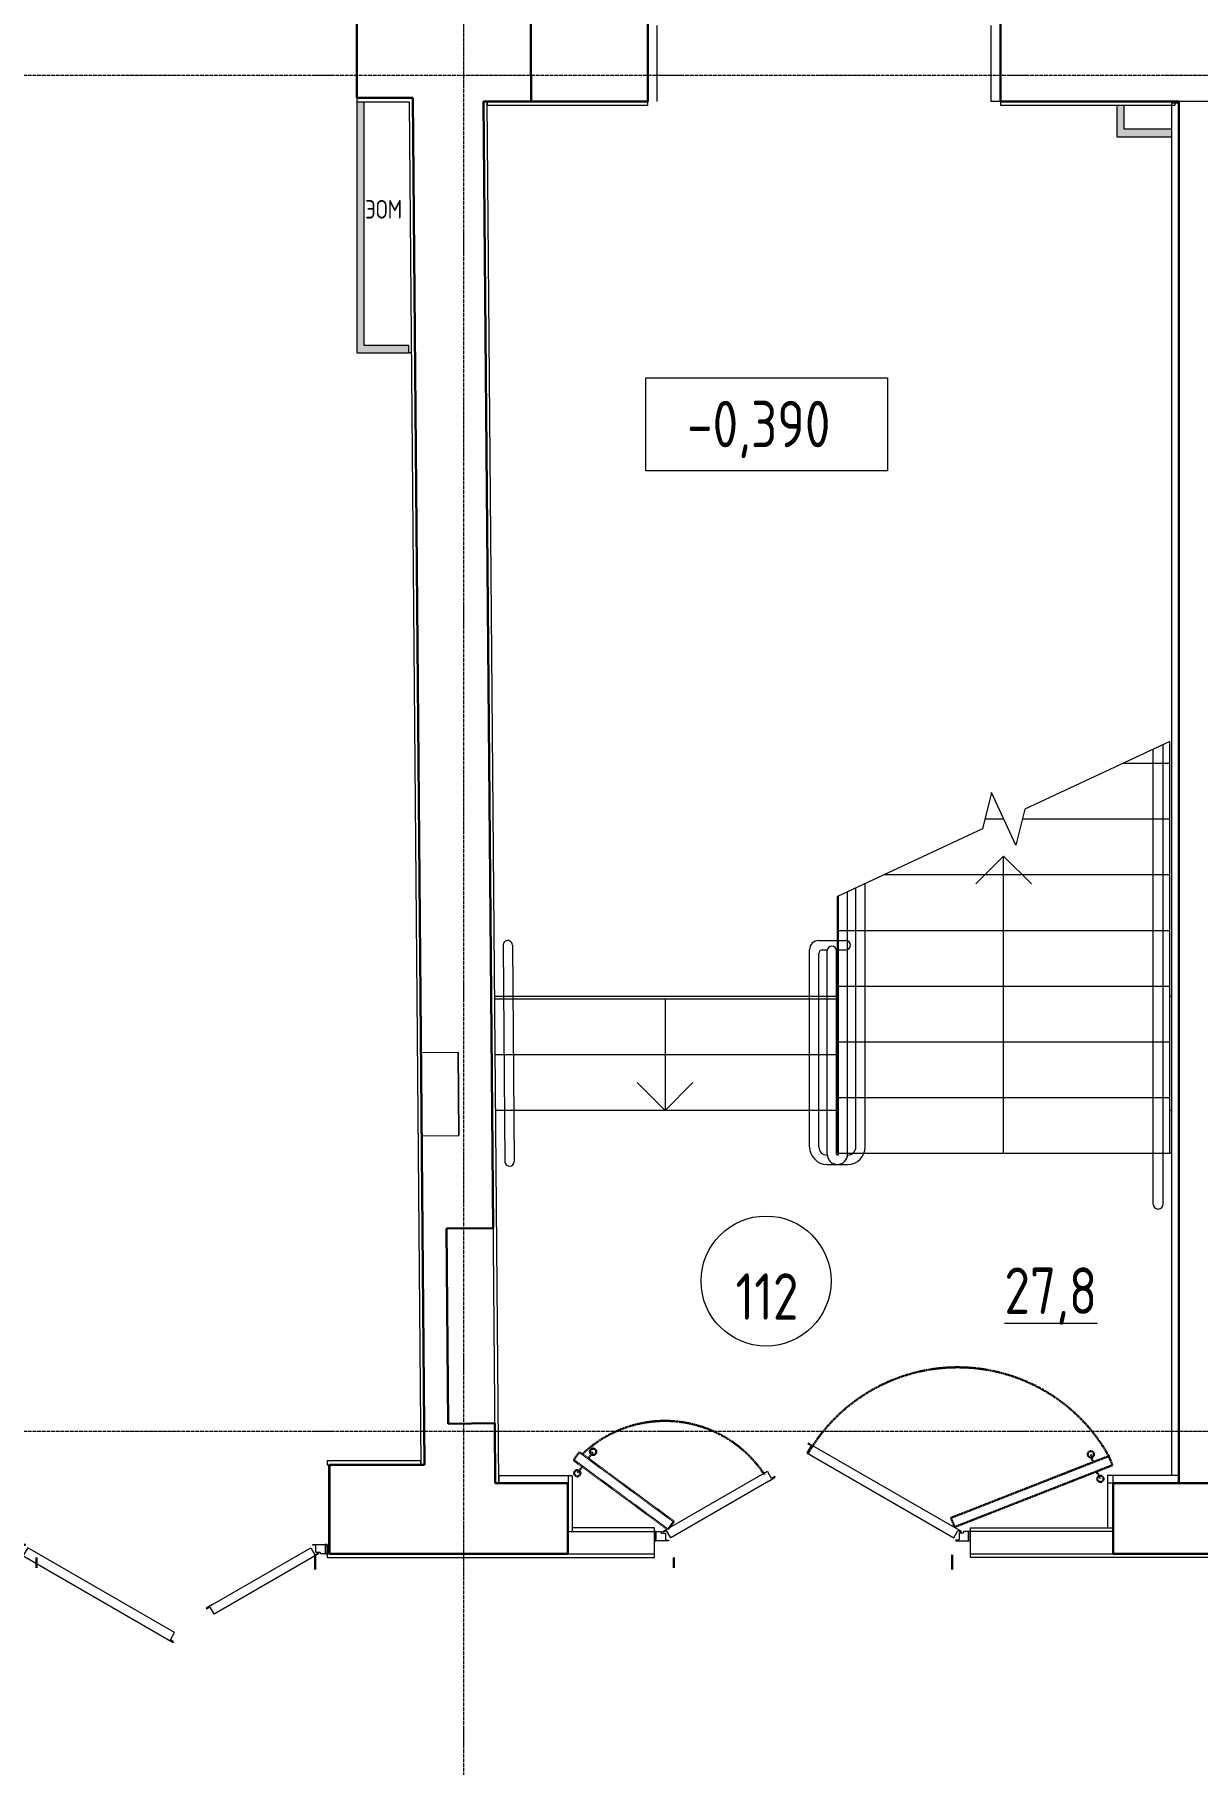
# Model space of a CAD drawing. Header units: millimetres. Extents: x 504091 to 2165846, y 135022 to 442887.
# Drawn here: x 706547 to 712808, y 281484 to 290796 of the extents above; entities that cross this region are included whole.
import ezdxf

# ---------------------------------------------------------------- set-up
doc = ezdxf.new("R2010")
doc.units = ezdxf.units.MM
for name, pattern in [('ADSK_Линия сетки', [25, 20, -2.5, 0, -2.5]), ('ADSK_Штриховая_ш3 п1_5', [4.5, 3, -1.5]), ('осеваяX2', [4, 2.5, -0.5, 0.5, -0.5])]:
    doc.linetypes.add(name, pattern=pattern)
for name, color, linetype, lineweight in [('Аннотация', 7, 'Continuous', 9), ('Двери', 7, 'Continuous', 20), ('Лестницы', 7, 'Continuous', 18), ('Марки помещений', 7, 'Continuous', 20), ('Оси', 165, 'осеваяX2', 13), ('отметки', 7, 'Continuous', 20), ('Перекрытие', 7, 'Continuous', 18), ('Стены внутренние', 7, 'Continuous', 18), ('Стены несущие', 7, 'Continuous', 30), ('Стены отделка', 7, 'Continuous', 30), ('Стены перегородки', 7, 'Continuous', 30), ('Стены штриховка', 7, 'Continuous', 18), ('Стрелки вверх', 7, 'Continuous', 18)]:
    doc.layers.add(name, color=color, linetype=linetype, lineweight=lineweight)
doc.layers.add('Линии', color=7, linetype='Continuous', lineweight=9, true_color=0x00a600)
doc.styles.add('ГОСТ 2.304', font='CS_Gost2304.shx')

# ---------------------------------------------------------------- blocks, each defined once
blk = doc.blocks.new('dver-dpo-230 _1_ - 1700х2300Н ост алюм EIWS15 Д-17л-3687090-План 1-го этажа')
at = {"layer": 'Двери'}
for p, q in [((-6.3, 522.6), (-28.8, 483.6)), ((-28.8, 483.6), (761.9, 27.1)), ((-21.3, 536.5), (-23.6, 532.6)), ((-23.6, 532.6), (-6.3, 522.6)), ((804, 60), (-21.3, 536.5)), ((-804, 60), (-241.1, 385)), ((-241.1, 385), (-238.8, 381.1)), ((-218.8, 346.5), (-238.8, 381.1)), ((-233.7, 332.1), (-761.9, 27.1)), ((-233.7, 332.1), (-199, 352.1)), ((-201.5, 356.5), (-218.8, 346.5)), ((-199, 352.1), (-201.5, 356.5)), ((-850, 10), (-850, 60)), ((-850, 60), (-813.8, 60)), ((-840, 60), (-850, 60)), ((-850, 60), (-850, 10)), ((-773.8, 10), (-850, 10)), ((-850, 10), (-840, 10)), ((-840, 10), (-840, 60)), ((-813.8, 60), (-813.8, 54.6)), ((-811.3, 52), (-790, 52)), ((-801.8, 56.1), (-804, 60)), ((-784.4, 66.1), (-801.8, 56.1)), ((-790, 52), (-790, 16.5)), ((-787.5, 14), (-773.8, 14)), ((-761.9, 27.1), (-784.4, 66.1)), ((-773.8, 14), (-773.8, 10)), ((761.9, 27.1), (784.4, 66.1)), ((773.8, 14), (773.8, 10)), ((787.5, 14), (773.8, 14)), ((773.8, 10), (850, 10)), ((784.4, 66.1), (801.7, 56.1)), ((790, 52), (790, 16.5)), ((811.3, 52), (790, 52)), ((801.7, 56.1), (804, 60)), ((813.8, 60), (813.8, 54.6)), ((850, 60), (813.8, 60)), ((850, 60), (840, 60)), ((840, 60), (840, 10)), ((840, 10), (850, 10)), ((850, 10), (850, 60)), ((850, 10), (850, 60))]:
    blk.add_line(p, q, dxfattribs=at)
for centre, radius, start, end in [((-811.3, 54.6), 2.52, 180, 270), ((-787.5, 16.5), 2.5, 180, 270), ((787.5, 16.5), 2.5, 270, 360), ((811.3, 54.6), 2.52, 270, 0)]:
    blk.add_arc(centre, radius, start, end, dxfattribs=at)
blk = doc.blocks.new('dver-dpo-230 _1_ - 1700х2200Н алюм ост EIW15 Д16л-3687089-План 1-го этажа')
at = {"layer": 'Двери'}
for p, q in [((-6.3, 702.6), (-28.8, 663.6)), ((-28.8, 663.6), (761.9, 207.1)), ((-21.3, 716.5), (-23.6, 712.6)), ((-23.6, 712.6), (-6.3, 702.6)), ((804, 240), (-21.3, 716.5)), ((-804, 240), (-241.1, 565)), ((-241.1, 565), (-238.8, 561.1)), ((-218.8, 526.5), (-238.8, 561.1)), ((-233.7, 512.1), (-761.9, 207.1)), ((-233.7, 512.1), (-199, 532.1)), ((-201.5, 536.5), (-218.8, 526.5)), ((-199, 532.1), (-201.5, 536.5)), ((-850, 190), (-850, 240)), ((-850, 240), (-813.8, 240)), ((-840, 240), (-850, 240)), ((-850, 240), (-850, 190)), ((-773.8, 190), (-850, 190)), ((-850, 190), (-840, 190)), ((-840, 190), (-840, 240)), ((-813.8, 240), (-813.8, 234.6)), ((-811.3, 232), (-790, 232)), ((-801.8, 236.1), (-804, 240)), ((-784.4, 246.1), (-801.8, 236.1)), ((-790, 232), (-790, 196.5)), ((-787.5, 194), (-773.8, 194)), ((-761.9, 207.1), (-784.4, 246.1)), ((-773.8, 194), (-773.8, 190)), ((761.9, 207.1), (784.4, 246.1)), ((773.8, 194), (773.8, 190)), ((787.5, 194), (773.8, 194)), ((773.8, 190), (850, 190)), ((784.4, 246.1), (801.7, 236.1)), ((790, 232), (790, 196.5)), ((811.3, 232), (790, 232)), ((801.7, 236.1), (804, 240)), ((813.8, 240), (813.8, 234.6)), ((850, 240), (813.8, 240)), ((850, 240), (840, 240)), ((840, 240), (840, 190)), ((840, 190), (850, 190)), ((850, 190), (850, 240)), ((850, 190), (850, 240))]:
    blk.add_line(p, q, dxfattribs=at)
for centre, radius, start, end in [((-811.3, 234.6), 2.52, 180, 270), ((-787.5, 196.5), 2.5, 180, 270), ((787.5, 196.5), 2.5, 270, 0), ((811.3, 234.6), 2.52, 270, 0)]:
    blk.add_arc(centre, radius, start, end, dxfattribs=at)
blk = doc.blocks.new('ADSK_ОбобщеннаяМодель_НишаПрямоугольная_вСтене - ADSK_ОбобщеннаяМодель_НишаПрямоугольная_вСтене-6070879-План 1-го этажа')
at = {"layer": 'Линии', "color": 7}
for p, q in [((350, 190), (-100, 190)), ((-100, 190), (350, 190)), ((-100, 190), (-100, -10)), ((-100, 190), (-100, -10)), ((350, 190), (350, -10)), ((350, 190), (350, -10)), ((-100, -10), (350, -10)), ((350, -10), (-100, -10))]:
    blk.add_line(p, q, dxfattribs=at)
blk = doc.blocks.new('ADSK_Марка_Помещение_ОдноЗначение - Номер-159740-План 1-го этажа')
at = {"layer": 'Марки помещений'}
blk.add_circle((0, 0), 3.5, dxfattribs=at)
blk = doc.blocks.new('Высотные отметки - Рамка-12095-План 1-го этажа')
at = {"layer": 'Аннотация', "lineweight": 20}
for p, q in [((-6.5, 0), (-6.5, 5)), ((-6.5, 5), (6.5, 5)), ((6.5, 5), (6.5, 0)), ((6.5, 0), (-6.5, 0))]:
    blk.add_line(p, q, dxfattribs=at)

msp = doc.modelspace()

# ---------------------------------------------------------------- hatches: boundary and pattern name
at = {"layer": 'Стены внутренние'}
for points in [[(708282.3686, 289082.8615), (708322.3686, 289082.8615), (708322.3686, 290432.8615), (708282.3686, 290432.8615)], [(712413.0777, 290286.5447), (712413.0777, 290416.0447), (712373.0777, 290416.0447), (712373.0777, 290286.5447)], [(712373.0777, 290246.5447), (712668.0777, 290246.5447), (712668.0777, 290286.5447), (712373.0777, 290286.5447), (712373.0777, 290265.476)], [(708322.3686, 289082.8615), (708562.8428, 289082.8615), (708562.8428, 289122.8615), (708322.3686, 289122.8615)]]:
    msp.add_hatch(color=256, dxfattribs=at).paths.add_polyline_path(points)

# ---------------------------------------------------------------- linework, layer by layer
at = {"layer": 'Лестницы'}
for p, q in [((712659.4882, 286991.1045), (711877.7767, 286626.5864)), ((712659.4882, 286873.7591), (712659.4882, 286991.1045)), ((712407.8403, 286873.7591), (712659.4882, 286873.7591)), ((712407.8403, 286873.7591), (712659.4882, 286873.7591)), ((712659.4882, 286573.7591), (712659.4882, 286873.7591)), ((711698.4541, 286715.3697), (711651.1998, 286520.9319)), ((711830.5223, 286432.1485), (711698.4541, 286715.3697)), ((711664.0384, 286573.7591), (711764.4882, 286573.7591)), ((711664.0384, 286573.7591), (711764.4882, 286573.7591)), ((711877.7767, 286626.5864), (711830.5223, 286432.1485)), ((711864.938, 286573.7591), (712659.4882, 286573.7591)), ((711864.938, 286573.7591), (712659.4882, 286573.7591)), ((712659.4882, 286273.7591), (712659.4882, 286573.7591)), ((711651.1998, 286520.9319), (710869.4882, 286156.4138)), ((711121.1361, 286273.7591), (712659.4882, 286273.7591)), ((711121.1361, 286273.7591), (712659.4882, 286273.7591)), ((712659.4882, 285973.7591), (712659.4882, 286273.7591)), ((710869.4882, 285973.7591), (710869.4882, 286156.4138)), ((710869.4882, 285673.7591), (710869.4882, 285973.7591)), ((710869.4882, 285973.7591), (712659.4882, 285973.7591)), ((710869.4882, 285973.7591), (712659.4882, 285973.7591)), ((712659.4882, 285673.7591), (712659.4882, 285973.7591)), ((710869.4882, 285373.7591), (710869.4882, 285673.7591)), ((710869.4882, 285673.7591), (712659.4882, 285673.7591)), ((710869.4882, 285673.7591), (712659.4882, 285673.7591)), ((712659.4882, 285373.7591), (712659.4882, 285673.7591)), ((710869.4882, 285604.1173), (709025.2291, 285604.1173)), ((710869.4882, 285604.1173), (709025.2291, 285604.1173)), ((710869.4882, 285073.7591), (710869.4882, 285373.7591)), ((710869.4882, 285373.7591), (712659.4882, 285373.7591)), ((710869.4882, 285373.7591), (712659.4882, 285373.7591)), ((712659.4882, 285073.7591), (712659.4882, 285373.7591)), ((710869.4882, 285304.1173), (709027.7483, 285304.1173)), ((710869.4882, 285304.1173), (709027.7483, 285304.1173)), ((710869.4882, 284773.7591), (710869.4882, 285073.7591)), ((710869.4882, 285073.7591), (712659.4882, 285073.7591)), ((710869.4882, 285073.7591), (712659.4882, 285073.7591)), ((712659.4882, 284773.7591), (712659.4882, 285073.7591)), ((710869.4882, 285004.1173), (709030.2675, 285004.1173)), ((710869.4882, 284773.7591), (712659.4882, 284773.7591)), ((710869.4882, 284773.7591), (712659.4882, 284773.7591))]:
    msp.add_line(p, q, dxfattribs=at)
at = {"layer": 'Линии', "color": 7}
for p, q in [((712569.4882, 284500.5539), (712569.4882, 286948.7591)), ((712623.0777, 284500.5539), (712623.0777, 286973.7591)), ((710969.4882, 284808.9869), (710969.4882, 286203.7591)), ((711019.4882, 284808.7591), (711019.4882, 286223.7591)), ((709069.815, 285891.7984), (709079.5979, 284726.7984)), ((709119.7037, 285894.5371), (709129.4901, 284729.1173)), ((710769.4882, 285919.1173), (710914.4882, 285919.1173)), ((710719.4882, 284808.7591), (710719.4882, 285869.1173)), ((710769.4882, 284808.9869), (710769.4882, 285850.8048)), ((710789.4882, 285869.1173), (710814.9933, 285869.1173)), ((710863.9831, 285869.1173), (710914.4882, 285869.1173)), ((710814.4882, 284713.7591), (710924.4882, 284713.7591))]:
    msp.add_line(p, q, dxfattribs=at)
at = {"layer": 'Линии', "color": 7, "lineweight": 18}
for p, q in [((710924.4882, 284768.7591), (710924.4882, 286181.3443)), ((710874.4882, 284768.7591), (710874.4882, 286158.7591)), ((710814.4882, 284768.7591), (710814.4882, 285864.1173)), ((710864.4882, 284768.7591), (710864.4882, 285864.1173))]:
    msp.add_line(p, q, dxfattribs=at)
at = {"layer": 'Линии', "color": 7, "linetype": 'ADSK_Штриховая_ш3 п1_5', "lineweight": 30}
for p, q in [((709480.7265, 283165.0817), (709449.3138, 283122.394)), ((709449.3138, 283122.394), (709956.7814, 282748.9625)), ((709988.7787, 282791.22), (709480.7265, 283165.0817)), ((709527.7761, 283130.4592), (709554.4473, 283166.7034)), ((711480.9721, 282810.9597), (712330.4655, 283143.7679)), ((712350.4746, 283094.6847), (711500.3053, 282761.6117)), ((712245.2616, 283109.8487), (712233.7478, 283153.3508)), ((712330.4655, 283143.7679), (712350.4746, 283094.6847)), ((709496.3634, 283087.7714), (709469.6922, 283051.5272)), ((712264.4118, 283060.9676), (712285.5125, 283021.2214)), ((709956.7814, 282748.9625), (709988.7787, 282791.22)), ((711500.3053, 282761.6117), (711480.9721, 282810.9597)), ((706557.8783, 282597.3026), (706557.8783, 282541.7876)), ((708057.8783, 282611.7876), (708057.8783, 282531.7876)), ((709987.9693, 282597.3026), (709987.9693, 282541.7876)), ((711487.9693, 282611.7876), (711487.9693, 282531.7876))]:
    msp.add_line(p, q, dxfattribs=at)
for centre in [(709554.4473, 283166.7034), (712233.7478, 283153.3508), (709469.6922, 283051.5272), (712285.5125, 283021.2214)]:
    msp.add_circle(centre, 17, dxfattribs=at)
at = {"layer": 'Линии', "color": 7}
for centre, radius, start, end in [((709094.7072, 285894.1173), 25, 0.96224137, 185.32223154), ((710769.4882, 285869.1173), 50, 90, 180), ((710839.4882, 285864.1173), 25, 0, 180), ((710914.4882, 285894.1173), 25, 270, 90), ((710789.4882, 285849.1173), 20, 90, 180), ((710814.4882, 284808.7591), 95, 180, 270), ((710814.716, 284808.9869), 45.2277, 180, 270), ((710869.4882, 284768.7591), 55, 180, 0), ((710869.4882, 284768.7591), 5, 180, 0), ((710924.2605, 284808.9869), 45.2277, 270, 0), ((710924.4882, 284808.7591), 95, 270, 0), ((709104.4901, 284729.1173), 25, 185.32223154, 0), ((712596.283, 284500.5539), 26.7947, 180, 0)]:
    msp.add_arc(centre, radius, start, end, dxfattribs=at)
at = {"layer": 'Линии', "color": 7, "linetype": 'ADSK_Штриховая_ш3 п1_5', "lineweight": 30}
for centre, radius, start, end in [((711516.7375, 282689.7793), 931.7434, 29.15818085, 149.856938), ((709940.8962, 282692.1026), 640.9423, 33.38098718, 133.81652847)]:
    msp.add_arc(centre, radius, start, end, dxfattribs=at)
at = {"layer": 'Оси', "linetype": 'ADSK_Линия сетки'}
for p, q in [((708857.643, 263323.4727), (708857.643, 314443.584)), ((694211.5079, 290578.5198), (761862.9306, 290578.5198)), ((694211.5079, 283278.5198), (761862.9306, 283278.5198))]:
    msp.add_line(p, q, dxfattribs=at)
at = {"layer": 'Перекрытие'}
for p, q in [((709898.0777, 290845.0285), (709898.0777, 290436.0447)), ((711698.0777, 290436.0447), (711698.0777, 290845.0285)), ((708282.3686, 290432.8615), (708282.3686, 290434.8615)), ((711748.0777, 290436.0447), (711698.0777, 290436.0447)), ((708576.0021, 289082.8615), (708562.8428, 289082.8615)), ((709025.1031, 285619.1173), (710869.4882, 285619.1173)), ((712659.4882, 285619.1173), (712668.0777, 285619.1173)), ((710869.4882, 285004.1173), (709030.2675, 285004.1173)), ((712668.0777, 285004.1173), (712659.4882, 285004.1173)), ((712668.0777, 284773.7591), (712659.4882, 284773.7591)), ((708132.1266, 282617.3026), (708132.1266, 283097.3026))]:
    msp.add_line(p, q, dxfattribs=at)
at = {"layer": 'Стены несущие'}
for p, q in [((709211.0002, 292194.0397), (709219.9359, 290436.0447)), ((708282.3686, 290964.8615), (708282.3686, 290454.8615)), ((709848.0777, 290436.0447), (709848.0777, 290946.0447)), ((711748.0777, 290436.0447), (711748.0777, 290946.0447)), ((708282.3686, 290454.8615), (708584.4816, 290454.8615)), ((708584.4816, 290454.8615), (708646.2655, 283097.3026)), ((709848.0777, 290436.0447), (708964.653, 290436.0447)), ((709015.5901, 284370.1814), (708964.653, 290436.0447)), ((712708.0777, 290436.0447), (711748.0777, 290436.0447)), ((712708.0777, 290436.0447), (712708.0777, 282997.3026)), ((708765.599, 284368.0822), (709015.5901, 284370.1814)), ((708774.4159, 283318.1192), (708765.599, 284368.0822)), ((709024.407, 283320.2185), (708774.4159, 283318.1192)), ((709027.1187, 282997.3026), (709024.407, 283320.2185)), ((708135.1518, 283097.3026), (708135.1518, 282617.3026)), ((708135.1518, 283097.3026), (708646.2655, 283097.3026)), ((709418.7075, 282997.3026), (709027.1187, 282997.3026)), ((709418.7075, 282617.3026), (709418.7075, 282997.3026)), ((712353.6829, 282997.3026), (712353.6829, 282617.3026)), ((712353.6829, 282997.3026), (713442.2589, 282997.3026)), ((709418.7075, 282617.3026), (708135.1518, 282617.3026)), ((712353.6829, 282617.3026), (713003.6829, 282617.3026))]:
    msp.add_line(p, q, dxfattribs=at)
at = {"layer": 'Стены отделка', "lineweight": 9}
for p, q in [((708282.3686, 290454.8615), (708282.3686, 290434.8615)), ((708584.4785, 290455.2307), (708564.4792, 290455.0628)), ((708564.4792, 290455.0628), (708564.4809, 290454.8615)), ((708646.2655, 283097.3026), (708584.4785, 290455.2307)), ((708282.3686, 290434.8615), (708564.6489, 290434.8615)), ((708282.3686, 290432.8615), (708282.3686, 289082.8615)), ((708322.3686, 290432.8615), (708282.3686, 290432.8615)), ((708322.3686, 289122.8615), (708322.3686, 290432.8615)), ((708564.6489, 290434.8615), (708626.2662, 283097.1346)), ((708984.6523, 290436.2127), (708964.653, 290436.0447)), ((708964.653, 290436.0447), (709027.1187, 282997.3026)), ((709047.118, 282997.4705), (708984.6523, 290436.2127)), ((708984.6523, 290436.0447), (708984.6523, 290416.0447)), ((708984.6523, 290416.0447), (709848.0777, 290416.0447)), ((709848.0777, 290416.0447), (709848.0777, 290436.0447)), ((711748.0777, 290436.0447), (711748.0777, 290416.0447)), ((711748.0777, 290416.0447), (712688.0777, 290416.0447)), ((712373.0777, 290416.0447), (712373.0777, 290246.5447)), ((712413.0777, 290286.5447), (712413.0777, 290416.0447)), ((712708.0777, 290426.0438), (712668.0777, 290426.0438)), ((712668.0777, 290426.0438), (712668.0777, 283040.3584)), ((712688.0777, 290416.0447), (712688.0777, 290436.0447)), ((712668.0777, 290286.5447), (712413.0777, 290286.5447)), ((712373.0777, 290246.5447), (712668.0777, 290246.5447)), ((708282.3686, 289082.8615), (708562.8428, 289082.8615)), ((708562.8428, 289122.8615), (708322.3686, 289122.8615)), ((708562.8428, 289082.8615), (708562.8428, 289122.8615)), ((708626.0969, 283117.3026), (708122.1266, 283117.3026)), ((708122.1266, 283117.3026), (708122.1266, 283097.3026)), ((708122.1266, 283097.3026), (708135.1518, 283097.3026)), ((708626.0969, 283097.3026), (708626.0969, 283117.3026)), ((708626.2662, 283097.1346), (708646.2655, 283097.3026)), ((709420.7352, 283037.3026), (709046.9575, 283037.3026)), ((709046.9575, 283037.3026), (709046.9575, 282997.3026)), ((709420.7352, 283037.3026), (709420.7352, 282737.3026)), ((709440.7352, 283036.5827), (709420.7352, 283036.5827)), ((709440.7352, 283036.5827), (709440.7352, 282737.3026)), ((712324.2148, 283040.3584), (712324.2148, 282757.3026)), ((712324.2148, 283040.3584), (712708.0777, 283040.3584)), ((712324.2148, 283000.3584), (712708.0777, 283000.3584)), ((712354.2148, 282757.3026), (712354.2148, 283040.3584)), ((709027.1187, 282997.3026), (709047.118, 282997.4705)), ((709418.7075, 282997.3026), (709420.7352, 282997.3026)), ((709884.0777, 282757.3026), (709440.7352, 282757.3026)), ((709884.0777, 282737.3026), (709884.0777, 282757.3026)), ((711584.0777, 282757.3026), (711584.0777, 282737.3026)), ((711584.0777, 282757.3026), (712354.2148, 282757.3026)), ((708135.1518, 282617.3026), (708122.1266, 282617.3026)), ((708122.1266, 282617.3026), (708122.1266, 282597.3026)), ((708122.1266, 282597.3026), (709884.0777, 282597.3026)), ((709418.7075, 282617.3026), (709418.7075, 282617.3026)), ((709884.0777, 282597.3026), (709884.0777, 282617.3026)), ((711584.0777, 282617.3026), (711584.0777, 282597.3026)), ((713003.6829, 282597.3026), (711584.0777, 282597.3026))]:
    msp.add_line(p, q, dxfattribs=at)
at = {"layer": 'Стены перегородки', "lineweight": 18}
for p, q in [((709418.7075, 282737.3026), (709884.0777, 282737.3026)), ((709884.0777, 282617.3026), (709884.0777, 282737.3026)), ((711584.0777, 282737.3026), (711584.0777, 282617.3026)), ((712353.6829, 282737.3026), (711584.0777, 282737.3026)), ((709418.7075, 282617.3026), (709884.0777, 282617.3026)), ((711584.0777, 282617.3026), (712353.6829, 282617.3026))]:
    msp.add_line(p, q, dxfattribs=at)
at = {"layer": 'Стены штриховка'}
msp.add_line((713088.0777, 290436.0447), (712708.0777, 290436.0447), dxfattribs=at)
at = {"layer": 'Стрелки вверх'}
for p, q in [((711764.4882, 286373.7591), (711614.4882, 286223.7591)), ((711764.4882, 286273.7591), (711764.4882, 286373.7591)), ((711764.4882, 286373.7591), (711914.4882, 286223.7591)), ((711764.4882, 285973.7591), (711764.4882, 286273.7591)), ((711764.4882, 285673.7591), (711764.4882, 285973.7591)), ((711764.4882, 285373.7591), (711764.4882, 285673.7591)), ((709941.8819, 285604.1173), (709941.8819, 285304.1173)), ((711764.4882, 285073.7591), (711764.4882, 285373.7591)), ((709941.8819, 285304.1173), (709941.8819, 285004.1173)), ((709941.8819, 285004.1173), (709791.8819, 285154.1173)), ((709941.8819, 285004.1173), (710091.8819, 285154.1173)), ((711764.4882, 284773.7591), (711764.4882, 285073.7591))]:
    msp.add_line(p, q, dxfattribs=at)

# ---------------------------------------------------------------- block references
at = {"layer": 'Двери'}
msp.add_blockref('dver-dpo-230 _1_ - 1700х2300Н ост алюм EIWS15 Д-17л-3687090-План 1-го этажа', (710734.0777, 282677.3026), dxfattribs=at)
at = {"layer": 'Двери', "rotation": 180}
msp.add_blockref('dver-dpo-230 _1_ - 1700х2200Н алюм ост EIW15 Д16л-3687089-План 1-го этажа', (707272.1266, 282857.3026), dxfattribs=at)
at = {"layer": 'Линии', "color": 7, "rotation": 90.48112068612876}
msp.add_blockref('ADSK_ОбобщеннаяМодель_НишаПрямоугольная_вСтене - ADSK_ОбобщеннаяМодель_НишаПрямоугольная_вСтене-6070879-План 1-го этажа', (708820.5586, 284968.5625), dxfattribs=at)
at = {"layer": 'Марки помещений', "xscale": 99.99999999999993, "yscale": 99.99999999999993, "zscale": 99.99999999999993}
msp.add_blockref('ADSK_Марка_Помещение_ОдноЗначение - Номер-159740-План 1-го этажа', (710485.2513, 284086.0683), dxfattribs=at)
at = {"layer": 'отметки', "lineweight": 20, "xscale": 99.99999999999993, "yscale": 99.99999999999993, "zscale": 99.99999999999993}
msp.add_blockref('Высотные отметки - Рамка-12095-План 1-го этажа', (710488.8772, 288447.8328), dxfattribs=at)

# ---------------------------------------------------------------- texts
at = {"layer": 'Аннотация', "color": 251, "lineweight": 9, "true_color": 0x4b4b4b, "insert": (708326.6336, 289905.6487), "char_height": 100, "width": 240.885, "attachment_point": 1, "line_spacing_factor": 1.022766, "style": 'ГОСТ 2.304'}
msp.add_mtext('\\pt360,720,1080,1440,1800,2160,2520,2880,3240,3600,3960,4320,4680,5040,5400,5760,6120,6480,6840,7200,7560,7920,8280,8640,9000,9360,9720,10080,10440,10800,11160,11520;ЭОМ', dxfattribs=at)
at = {"layer": 'Марки помещений', "lineweight": 9, "char_height": 250, "attachment_point": 5, "line_spacing_factor": 1.022766, "style": 'ГОСТ 2.304'}
for s, insert, width in [('\\pt450,900,1350,1800,2250,2700,3150,3600,4050,4500,4950,5400,5850,6300,6750,7200,7650,8100,8550,9000,9450,9900,10350,10800,11250,11700,12150,12600,13050,13500,13950,14400;112', (710490.1941, 284002.4865), 393.3), ('\\pt450,900,1350,1800,2250,2700,3150,3600,4050,4500,4950,5400,5850,6300,6750,7200,7650,8100,8550,9000,9450,9900,10350,10800,11250,11700,12150,12600,13050,13500,13950,14400;{\\L27,8}', (712018.1911, 284004.8871), 566.1)]:
    msp.add_mtext(s, dxfattribs=dict(at, insert=insert, width=width))
at = {"layer": 'отметки', "lineweight": 20, "insert": (710060.2012, 288824.5399), "char_height": 250, "width": 1028.822569, "attachment_point": 1, "line_spacing_factor": 1.022761, "style": 'ГОСТ 2.304'}
msp.add_mtext('-0,390', dxfattribs=at)

doc.saveas('drawing.dxf')
